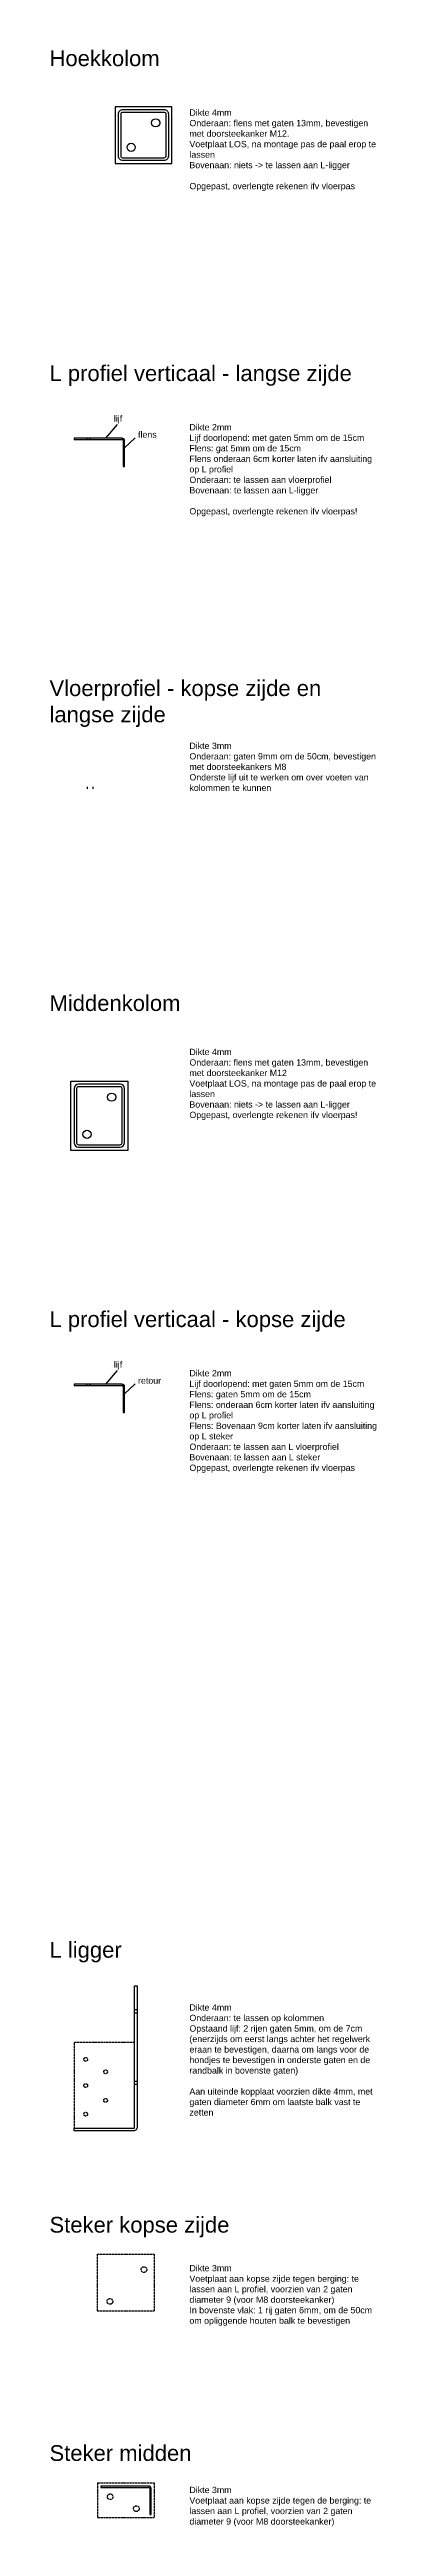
# Model space of a CAD drawing. Header units: millimetres. Extents: x -714 to 1525, y 184 to 1564.
# Drawn here: x 1473.4 to 1525.2, y 890.9 to 1284.1 of the extents above; entities that cross this region are included whole.
import ezdxf

# ---------------------------------------------------------------- set-up
doc = ezdxf.new("R2010")
doc.units = ezdxf.units.MM
doc.linetypes.add('ACAD_ISO02W100', pattern=[15, 12, -3])
doc.layers.add('Staal', color=20, linetype='Continuous')
doc.layers.add('Staal - L profielen verticaal', color=20, linetype='Continuous')
doc.layers.get('Staal - L profielen verticaal').off()
doc.styles.get("Standard").update_dxf_attribs({"font": 'arial.ttf'})

# ---------------------------------------------------------------- blocks, each defined once
blk = doc.blocks.new('L profiel verticaal voor langse zijde')
at = {"layer": 'Staal'}
for p, q in [((2, 0), (2, -0.2)), ((2.5, 0), (2.5, -0.2)), ((7.6, 0), (7.6, -0.2)), ((8, -2), (7.8, -2)), ((8, -2.5), (7.8, -2.5))]:
    blk.add_line(p, q, dxfattribs=at)
blk.add_lwpolyline([(7.6, 0), (0, 0), (0, -0.2), (7.6, -0.2, -0.414214), (7.8, -0.4), (7.8, -4.5), (8, -4.5), (8, -0.4, 0.414214)], format="xyb", close=True, dxfattribs=at)
blk = doc.blocks.new('Hoekkolom plan')
at = {"layer": 'Staal'}
blk.add_lwpolyline([(0.5, 0.5), (-8.5, 0.5), (-8.5, -8), (-8.5, -8.5), (-8, -8.5), (0.5, -8.5)], close=True, dxfattribs=at)
for points in [[(-0.7, 0), (-7.3, 0, 0.414214), (-8, -0.7), (-8, -7.3, 0.414214), (-7.3, -8), (-0.7, -8, 0.414214), (0, -7.3), (0, -0.7, 0.414214)], [(-0.7, -0.4), (-7.3, -0.4, 0.414214), (-7.6, -0.7), (-7.6, -7.3, 0.414214), (-7.3, -7.6), (-0.7, -7.6, 0.414214), (-0.4, -7.3), (-0.4, -0.7, 0.414214)]]:
    blk.add_lwpolyline(points, format="xyb", close=True, dxfattribs=at)
for centre in [(-2.05, -2.05), (-5.95, -5.95)]:
    blk.add_circle(centre, 0.65, dxfattribs=at)
blk = doc.blocks.new('Middelkolom plan')
at = {"layer": 'Staal'}
for p, q in [((0, 9.3), (0, 0.7)), ((0.4, 9.3), (0.4, 0.7)), ((7.3, 10), (0.7, 10)), ((7.3, 9.6), (0.7, 9.6)), ((7.6, 0.7), (7.6, 9.3)), ((8, 0.7), (8, 9.3)), ((0.7, 0.4), (7.3, 0.4)), ((0.7, 0), (7.3, 0))]:
    blk.add_line(p, q, dxfattribs=at)
blk.add_lwpolyline([(-0.5, -0.5), (-0.5, 10.5), (8.5, 10.5), (8.5, -0.5)], close=True, dxfattribs=at)
for centre in [(5.95, 7.95), (2.05, 2.05)]:
    blk.add_circle(centre, 0.65, dxfattribs=at)
for centre, radius, start, end in [((0.7, 9.3), 0.7, 90, 180), ((0.7, 9.3), 0.3, 90, 180), ((7.3, 9.3), 0.7, 360, 90), ((7.3, 9.3), 0.3, 0, 90), ((0.7, 0.7), 0.7, 180, 270), ((0.7, 0.7), 0.3, 180, 270), ((7.3, 0.7), 0.7, 270, 0), ((7.3, 0.7), 0.3, 270, 0)]:
    blk.add_arc(centre, radius, start, end, dxfattribs=at)
blk = doc.blocks.new('L profiel verticaal voor kopse zijde')
at = {"color": 1}
blk.add_line((0, 4.5), (0, 4.3), dxfattribs=at)
for p, q in [((2, 4.5), (2, 4.3)), ((2, 4.3), (2.5, 4.3)), ((2.5, 4.3), (2.5, 4.5))]:
    blk.add_line(p, q)
at = {"layer": 'Staal'}
for p, q in [((7.6, 4.5), (0, 4.5)), ((0, 4.3), (7.6, 4.3)), ((7.6, 4.5), (7.6, 4.3)), ((7.8, 4.1), (7.8, 0)), ((8, 0), (8, 4.1)), ((8, 2.5), (7.8, 2.5)), ((8, 2), (7.8, 2)), ((7.8, 0), (8, 0))]:
    blk.add_line(p, q, dxfattribs=at)
for radius, start in [(0.4, 0), (0.2, 360)]:
    blk.add_arc((7.6, 4.1), radius, start, 90, dxfattribs=at)
blk = doc.blocks.new('L ligger')
at = {"layer": 'Staal'}
for p, q in [((9.6, 19.25), (10, 19.25)), ((9.6, 18.75), (10, 18.75)), ((9.6, 7.9), (10, 7.9)), ((9.6, 7.4), (10, 7.4))]:
    blk.add_line(p, q, dxfattribs=at)
blk.add_lwpolyline([(0, 0.4), (9.3, 0.4, 0.414214), (9.6, 0.7), (9.6, 23), (10, 23), (10, 0.6, -0.414214), (9.4, 0), (0, 0)], format="xyb", close=True, dxfattribs=at)
blk = doc.blocks.new('L profiel horizontaal als steker - kops zicht - kopse zijde bis')
at = {"layer": 'Staal', "linetype": 'ACAD_ISO02W100', "ltscale": 0.03}
for p, q in [((-9, 0), (-9, -9)), ((-9, 0), (0, 0)), ((0, 0), (0, -9)), ((-9, -9), (0, -9))]:
    blk.add_line(p, q, dxfattribs=at)
for centre in [(-1.61, -2.45), (-7, -7.51)]:
    blk.add_circle(centre, 0.45, dxfattribs=at)
blk = doc.blocks.new('Vloerprofiel langse zijde - kops zicht')
at = {"layer": 'Staal'}
for p, q in [((-2.95, -4.7), (-2.95, -5)), ((-2.05, -4.7), (-2.05, -5))]:
    blk.add_line(p, q, dxfattribs=at)

msp = doc.modelspace()

# ---------------------------------------------------------------- linework, layer by layer
at = {"color": 1}
msp.add_line((1481.48, 897.29), (1481.48, 897.09), dxfattribs=at)
at = {"layer": 'Staal'}
for p, q in [((1482.28, 1222.41), (1484.13, 1224.6)), ((1485.26, 1220.86), (1486.93, 1222.45)), ((1482.28, 1072.23), (1484.13, 1074.41)), ((1477.26, 1072.23), (1477.26, 1072.03)), ((1477.26, 1072.03), (1478.76, 1072.03)), ((1479.26, 1072.23), (1479.26, 1072.03)), ((1479.76, 1072.23), (1479.76, 1072.03)), ((1485.26, 1070.68), (1486.93, 1072.26)), ((1489.08, 897.29), (1481.48, 897.29)), ((1481.48, 897.09), (1489.08, 897.09)), ((1489.28, 896.89), (1489.28, 892.79)), ((1489.48, 892.79), (1489.48, 896.89)), ((1489.28, 892.79), (1489.48, 892.79))]:
    msp.add_line(p, q, dxfattribs=at)
at = {"layer": 'Staal', "linetype": 'ACAD_ISO02W100', "ltscale": 0.03}
for p, q in [((1480.98, 897.79), (1480.98, 892.29)), ((1480.98, 897.79), (1489.98, 897.79)), ((1489.98, 897.79), (1489.98, 892.29)), ((1480.98, 892.29), (1489.98, 892.29))]:
    msp.add_line(p, q, dxfattribs=at)
msp.add_lwpolyline([(1486.86, 954.09), (1486.86, 967.69), (1477.26, 967.69), (1477.26, 954.09)], close=True, dxfattribs=at)
for centre, radius in [((1479.1, 965.04), 0.3), ((1479.1, 960.88), 0.3), ((1482.25, 963.06), 0.3), ((1479.1, 956.34), 0.3), ((1482.25, 958.53), 0.3), ((1482.98, 895.59), 0.45), ((1487.13, 893.71), 0.45)]:
    msp.add_circle(centre, radius, dxfattribs=at)
at = {"layer": 'Staal'}
for radius, start in [(0.4, 0), (0.2, 360)]:
    msp.add_arc((1489.08, 896.89), radius, start, 90, dxfattribs=at)

# ---------------------------------------------------------------- block references
for name, p in [('Hoekkolom plan', (1492.26, 1274.54)), ('L profiel verticaal voor langse zijde', (1477.26, 1222.41)), ('Middelkolom plan', (1477.26, 1109.85)), ('L profiel verticaal voor kopse zijde', (1477.26, 1067.73)), ('L ligger', (1477.26, 953.69))]:
    msp.add_blockref(name, p, dxfattribs=at)
at = {"layer": 'Staal - L profielen verticaal'}
for name, p in [('Vloerprofiel langse zijde - kops zicht', (1482.26, 1171.77)), ('L profiel horizontaal als steker - kops zicht - kopse zijde bis', (1489.94, 934.12))]:
    msp.add_blockref(name, p, dxfattribs=at)

# ---------------------------------------------------------------- texts
at = {"layer": 'Staal', "attachment_point": 1}
for s, width, heights, insert, char_height in [('Hoekkolom', 29.3962, [0], (1473.36, 1283.98), 2.5), ('Dikte 4mm\\POnderaan: flens met gaten 13mm, bevestigen met doorsteekanker M12. \\PVoetplaat LOS, na montage pas de paal erop te lassen\\PBovenaan: niets -> te lassen aan L-ligger\\P\\POpgepast, overlengte rekenen ifv vloerpas', 29.7115, [14.22], (1495.55, 1274.61), 1), ('L profiel verticaal - langse zijde', 51.4615, [0], (1473.36, 1233.98), 2.5), ('lijf', 15.8445, [0], (1483.57, 1226.05), 1), ('flens', 15.8445, [0], (1487.4, 1223.49), 1), ('Dikte 2mm\\PLijf doorlopend: met gaten 5mm om de 15cm\\PFlens: gat 5mm om de 15cm\\PFlens onderaan 6cm korter laten ifv aansluiting op L profiel\\POnderaan: te lassen aan vloerprofiel\\PBovenaan: te lassen aan L-ligger\\P\\POpgepast, overlengte rekenen ifv vloerpas!', 30.5203, [17.44], (1495.55, 1224.65), 1), ('Vloerprofiel - kopse zijde en langse zijde', 46.8766, [0], (1473.36, 1183.98), 2.5), ('Dikte 3mm\\POnderaan: gaten 9mm om de 50cm, bevestigen met doorsteekankers M8\\POnderste lijf uit te werken om over voeten van kolommen te kunnen', 30.5203, [17.44], (1495.55, 1174.08), 1), ('Middenkolom', 29.3962, [0], (1473.36, 1133.98), 2.5), ('Dikte 4mm\\POnderaan: flens met gaten 13mm, bevestigen met doorsteekanker M12\\PVoetplaat LOS, na montage pas de paal erop te lassen\\PBovenaan: niets -> te lassen aan L-ligger\\POpgepast, overlengte rekenen ifv vloerpas!', 29.7115, [14.22], (1495.55, 1125.48), 1), ('L profiel verticaal - kopse zijde', 51.4615, [0], (1473.36, 1083.8), 2.5), ('lijf', 15.8445, [0], (1483.57, 1075.87), 1), ('Dikte 2mm\\PLijf doorlopend: met gaten 5mm om de 15cm\\PFlens: gaten 5mm om de 15cm\\PFlens: onderaan 6cm korter laten ifv aansluiting op L profiel\\PFlens: Bovenaan 9cm korter laten ifv aansluiting op L steker\\POnderaan: te lassen aan L vloerprofiel\\PBovenaan: te lassen aan L steker\\POpgepast, overlengte rekenen ifv vloerpas', 30.5203, [17.44], (1495.55, 1074.47), 1), ('retour ', 15.8445, [0], (1487.4, 1073.3), 1), ('L ligger', 46.8766, [0], (1473.36, 983.68), 2.5), ('Dikte 4mm\\POnderaan: te lassen op kolommen\\POpstaand lijf: 2 rijen gaten 5mm, om de 7cm\\P(enerzijds om eerst langs achter het regelwerk eraan te bevestigen, daarna om langs voor de hondjes te bevestigen in onderste gaten en de randbalk in bovenste gaten)\\P\\PAan uiteinde kopplaat voorzien dikte 4mm, met gaten diameter 6mm om laatste balk vast te zetten', 30.6224, [18.8], (1495.55, 973.78), 1), ('Steker kopse zijde', 46.8766, [0], (1473.36, 940.03), 2.5), ('Dikte 3mm\\PVoetplaat aan kopse zijde tegen berging: te lassen aan L profiel, voorzien van 2 gaten diameter 9 (voor M8 doorsteekanker)\\PIn bovenste vlak: 1 rij gaten 6mm, om de 50cm om opliggende houten balk te bevestigen', 30.5203, [17.44], (1495.55, 932.39), 1), ('Steker midden', 46.8766, [0], (1473.36, 903.79), 2.5), ('Dikte 3mm\\PVoetplaat aan kopse zijde tegen de berging: te lassen aan L profiel, voorzien van 2 gaten diameter 9 (voor M8 doorsteekanker)', 30.5203, [17.44], (1495.55, 897.18), 1)]:
    msp.add_mtext_dynamic_manual_height_columns(s, width=width, gutter_width=12.5, heights=heights, dxfattribs=dict(at, insert=insert, char_height=char_height))

doc.saveas('drawing.dxf')
